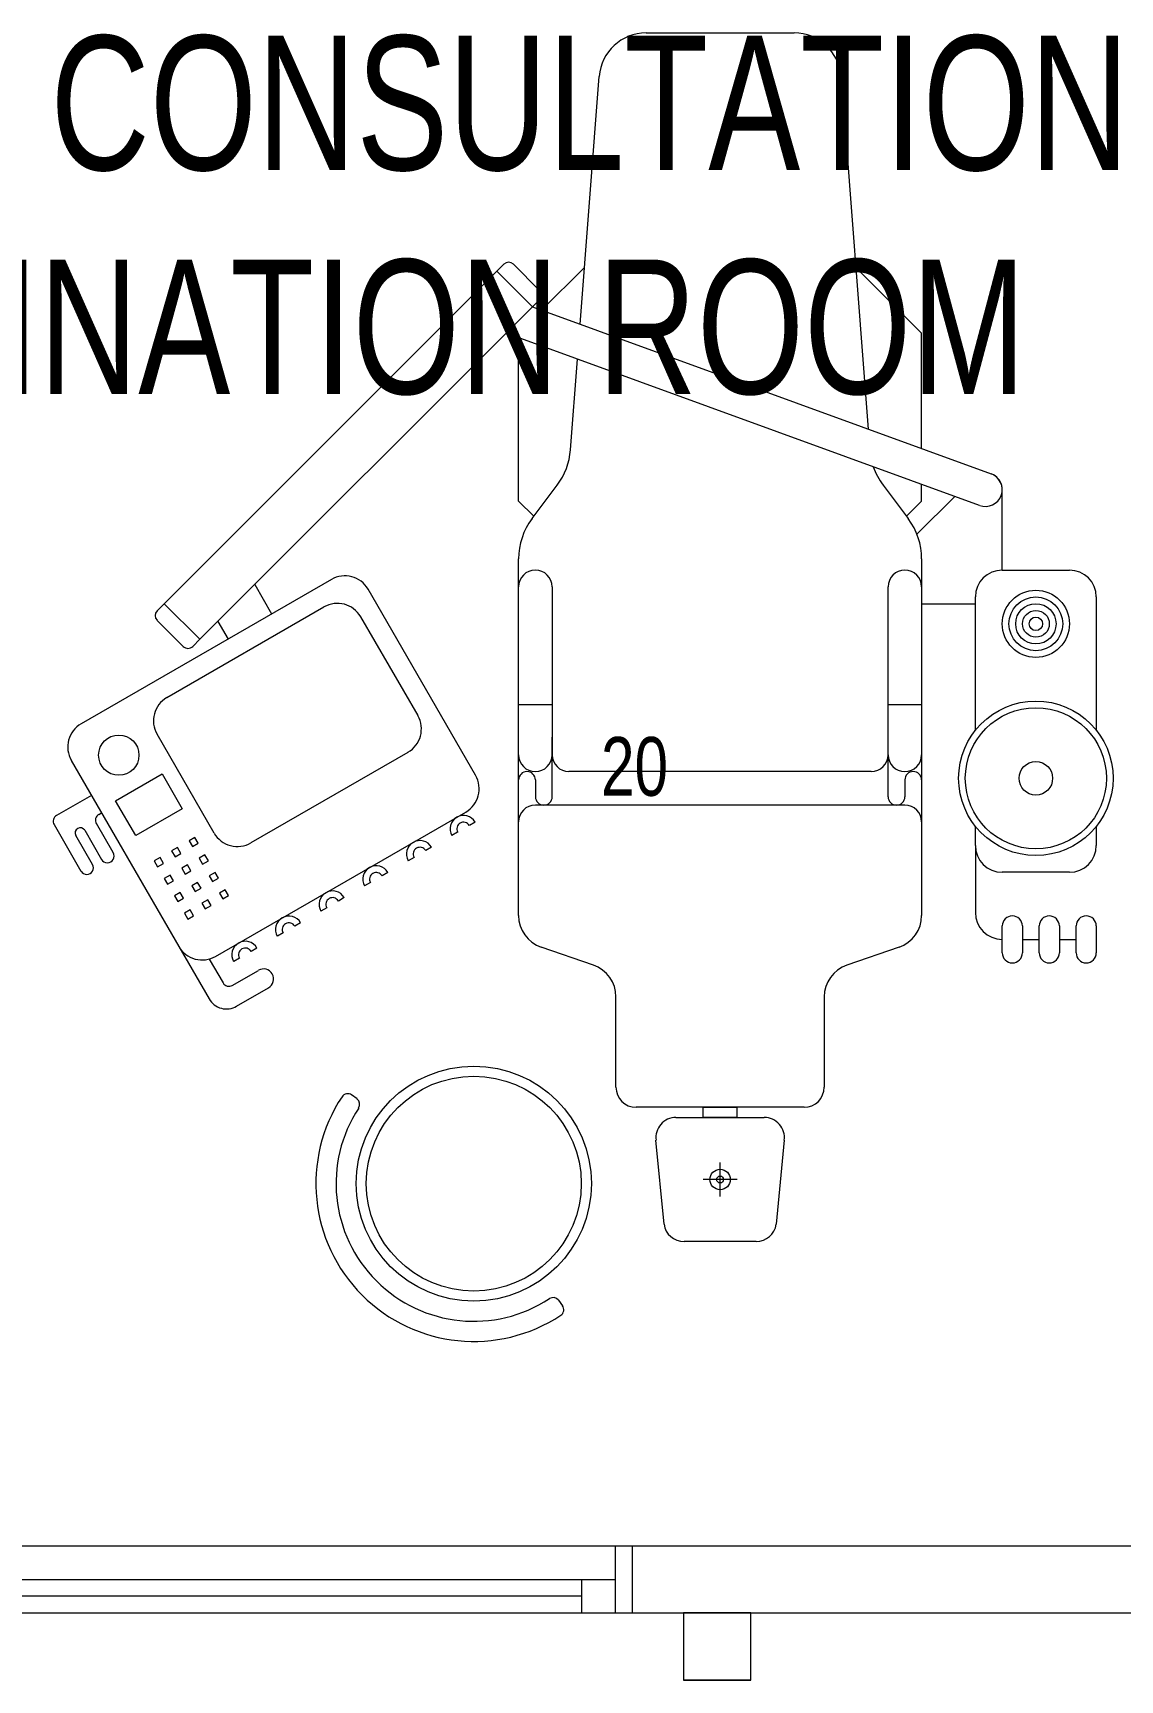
# Model space of a CAD drawing. Header units: millimetres. Extents: x -2143172 to 5255, y -610845 to 279739.
# Drawn here: x -1238812 to -1237194, y -18456 to -16003 of the extents above; entities that cross this region are included whole.
import ezdxf

# ---------------------------------------------------------------- set-up
doc = ezdxf.new("R2010")
doc.units = ezdxf.units.MM
doc.header["$LTSCALE"] = 30
for name, color, linetype, lineweight in [('72_EGR_BASE_TEXT', 7, 'Continuous', 5), ('72_EGR_EQP_TAG', 142, 'Continuous', 5), ('Aluminum', 7, 'Continuous', 5), ('LOADING', 163, 'Continuous', 5), ('Walls', 32, 'Continuous', 5)]:
    doc.layers.add(name, color=color, linetype=linetype, lineweight=lineweight)
doc.styles.add('X3G_ENTITY_257CFD', font='swisscl.ttf', dxfattribs={"height": 200})
doc.styles.add('X3G_ENTITY_9EC9', font='swisscl.ttf', dxfattribs={"height": 0.2})

# ---------------------------------------------------------------- blocks, each defined once
blk = doc.blocks.new('D.121.03.06')
at = {"layer": 'LOADING'}
for p, q in [((286077.8, 7085), (286298.2, 7085)), ((285979.6, 6651.1), (286008, 7020.4)), ((286368, 7020.4), (286408.4, 6495)), ((285855.5, 6730), (285360.6, 6235)), ((285866.2, 6740.6), (285855.5, 6730)), ((285908.6, 6676.9), (285855.5, 6730)), ((285880.3, 6740.6), (285919.2, 6701.7)), ((285922.2, 6672), (285986.1, 6735.9)), ((286488, 6637.8), (286389.9, 6735.9)), ((285413.6, 6182), (285908.6, 6676.9)), ((285919.2, 6687.5), (285908.6, 6676.9)), ((285908.6, 6676.9), (286591.4, 6428.4)), ((286574.3, 6381.4), (285869.6, 6637.9)), ((285888, 6387.8), (285888, 6631.2)), ((286488, 6466), (286488, 6637.8)), ((285965.2, 6464), (285975.6, 6599.3)), ((285908, 6361.7), (285945.5, 6411.7)), ((286430.5, 6411.7), (286468, 6361.7)), ((286488, 6387.8), (286488, 6412.8)), ((286607.9, 6285), (286607.9, 6404.9)), ((285910.6, 6365.2), (285888, 6387.8)), ((286465.4, 6365.2), (286488, 6387.8)), ((286481, 6338.4), (286537.5, 6394.8)), ((285888, 5910), (285888, 6301.7)), ((286488, 6301.7), (286488, 5910)), ((286608, 6285), (286708, 6285)), ((285609.3, 6271.1), (285236.9, 6056.1)), ((285495.2, 6263.5), (285520.4, 6219.8)), ((285823.9, 5979.4), (285663.9, 6256.5)), ((285888, 6010), (285888, 6260)), ((285938, 6260), (285938, 6010)), ((286438, 6010), (286438, 6260)), ((286488, 6260), (286488, 6010)), ((285360.6, 6235), (285350, 6224.4)), ((285413.6, 6182), (285360.6, 6235)), ((285360.6, 6235), (285413.6, 6182)), ((286488, 6235), (286568, 6235)), ((286568, 6046.6), (286568, 6245)), ((286748, 6245), (286748, 6046.6)), ((285350, 6210.2), (285388.9, 6171.3)), ((285364.5, 6095.1), (285598.3, 6230.1)), ((285440.3, 6208.6), (285455.5, 6182.3)), ((285652.9, 6215.5), (285737.9, 6068.3)), ((285403, 6171.3), (285413.6, 6182)), ((285888, 6085), (285938, 6085)), ((286438, 6085), (286488, 6085)), ((285434.8, 5893.3), (285349.8, 6040.5)), ((285938, 5947.5), (285938, 6036.1)), ((286438, 5947.5), (286438, 6036.1)), ((285723.3, 6013.6), (285489.5, 5878.6)), ((285222.2, 6001.5), (285382.2, 5724.4)), ((285288.1, 5941.5), (285357.4, 5981.5)), ((285357.4, 5981.5), (285387.4, 5929.6)), ((285913, 5972.5), (285913, 5947.5)), ((286413, 5985), (285963, 5985)), ((286463, 5972.5), (286463, 5947.5)), ((285252.2, 5949.5), (285200.3, 5919.5)), ((285318.1, 5889.6), (285288.1, 5941.5)), ((285263.1, 5921.2), (285267.2, 5923.5)), ((285387.4, 5929.6), (285318.1, 5889.6)), ((285436.9, 5709.7), (285809.3, 5924.7)), ((286463, 5935), (285913, 5935)), ((285196.6, 5905.9), (285236.6, 5836.6)), ((285253.9, 5846.6), (285228.9, 5889.9)), ((285242.1, 5897.5), (285267.1, 5854.2)), ((285284.5, 5864.2), (285259.5, 5907.5)), ((285797.3, 5894.7), (285788.7, 5889.7)), ((285823.3, 5909.7), (285814.7, 5904.7)), ((285888, 5770.6), (285888, 5910)), ((286488, 5910), (286488, 5770.6)), ((286568, 5875), (286568, 5903.4)), ((286748, 5903.4), (286748, 5875)), ((285380.3, 5871.9), (285371.6, 5866.9)), ((285371.6, 5866.9), (285376.6, 5858.2)), ((285376.6, 5858.2), (285385.3, 5863.2)), ((285385.3, 5863.2), (285380.3, 5871.9)), ((285406.2, 5886.9), (285397.6, 5881.9)), ((285397.6, 5881.9), (285402.6, 5873.2)), ((285402.6, 5873.2), (285411.2, 5878.2)), ((285411.2, 5878.2), (285406.2, 5886.9)), ((285758.4, 5872.2), (285749.7, 5867.2)), ((286568, 5875), (286568, 5775)), ((285354.3, 5856.9), (285345.6, 5851.9)), ((285345.6, 5851.9), (285350.6, 5843.2)), ((285350.6, 5843.2), (285359.3, 5848.2)), ((285359.3, 5848.2), (285354.3, 5856.9)), ((285395.3, 5845.9), (285386.6, 5840.9)), ((285386.6, 5840.9), (285391.6, 5832.2)), ((285400.3, 5837.2), (285395.3, 5845.9)), ((285421.2, 5860.9), (285412.6, 5855.9)), ((285412.6, 5855.9), (285417.6, 5847.2)), ((285417.6, 5847.2), (285426.2, 5852.2)), ((285426.2, 5852.2), (285421.2, 5860.9)), ((285732.4, 5857.2), (285723.7, 5852.2)), ((285369.3, 5830.9), (285360.6, 5825.9)), ((285360.6, 5825.9), (285365.6, 5817.2)), ((285365.6, 5817.2), (285374.3, 5822.2)), ((285374.3, 5822.2), (285369.3, 5830.9)), ((285391.6, 5832.2), (285400.3, 5837.2)), ((285410.3, 5819.9), (285401.6, 5814.9)), ((285401.6, 5814.9), (285406.6, 5806.3)), ((285415.3, 5811.3), (285410.3, 5819.9)), ((285436.2, 5834.9), (285427.6, 5829.9)), ((285427.6, 5829.9), (285432.6, 5821.3)), ((285432.6, 5821.3), (285441.2, 5826.3)), ((285441.2, 5826.3), (285436.2, 5834.9)), ((285667.4, 5819.7), (285658.8, 5814.7)), ((285693.4, 5834.7), (285684.8, 5829.7)), ((286708, 5835), (286608, 5835)), ((285384.3, 5804.9), (285375.6, 5799.9)), ((285375.6, 5799.9), (285380.6, 5791.3)), ((285380.6, 5791.3), (285389.3, 5796.3)), ((285389.3, 5796.3), (285384.3, 5804.9)), ((285406.6, 5806.3), (285415.3, 5811.3)), ((285425.3, 5793.9), (285416.6, 5788.9)), ((285430.3, 5785.3), (285425.3, 5793.9)), ((285451.2, 5808.9), (285442.6, 5803.9)), ((285442.6, 5803.9), (285447.6, 5795.3)), ((285447.6, 5795.3), (285456.2, 5800.3)), ((285456.2, 5800.3), (285451.2, 5808.9)), ((285628.5, 5797.2), (285619.8, 5792.2)), ((285399.3, 5778.9), (285390.6, 5773.9)), ((285390.6, 5773.9), (285395.6, 5765.3)), ((285395.6, 5765.3), (285404.3, 5770.3)), ((285404.3, 5770.3), (285399.3, 5778.9)), ((285416.6, 5788.9), (285421.6, 5780.3)), ((285421.6, 5780.3), (285430.3, 5785.3)), ((285602.5, 5782.2), (285593.8, 5777.2)), ((285537.5, 5744.7), (285528.9, 5739.7)), ((285563.5, 5759.7), (285554.9, 5754.7)), ((286608, 5715), (286608, 5755)), ((286638, 5755), (286638, 5715)), ((286663, 5715), (286663, 5755)), ((286693, 5755), (286693, 5715)), ((286718, 5715), (286718, 5755)), ((286748, 5755), (286748, 5715)), ((285382.2, 5724.4), (285427.3, 5646.4)), ((285498.6, 5722.2), (285489.9, 5717.2)), ((285999.3, 5696.6), (285921.7, 5723.4)), ((286454.3, 5723.4), (286376.7, 5696.6)), ((286638, 5735), (286663, 5735)), ((286693, 5735), (286718, 5735)), ((285427.6, 5705.8), (285448.3, 5670.1)), ((285472.6, 5707.2), (285463.9, 5702.2)), ((285461.9, 5666.4), (285500.9, 5688.9)), ((285468.3, 5635.5), (285515.9, 5663)), ((286033, 5515), (286033, 5649.4)), ((286343, 5649.4), (286343, 5515)), ((285647.5, 5497.5), (285639.4, 5503.3)), ((286313, 5485), (286063, 5485)), ((286163, 5469.8), (286163, 5485)), ((286163, 5485), (286213, 5485)), ((286213, 5485), (286213, 5469.8)), ((286122.3, 5469.8), (286253.7, 5469.8)), ((286213, 5469.8), (286163, 5469.8)), ((286104.5, 5311), (286092.5, 5435.9)), ((286283.5, 5435.9), (286271.5, 5311)), ((286188, 5352.3), (286188, 5402.6)), ((286213.2, 5377.4), (286162.8, 5377.4)), ((286241.7, 5285), (286134.3, 5285)), ((285947.5, 5197.5), (285953.4, 5189.4))]:
    blk.add_line(p, q, dxfattribs=at)
for centre, radius in [((286658, 6205), 50), ((286658, 6205), 40), ((286658, 6205), 30), ((286658, 6205), 20), ((286658, 6205), 10), ((286658, 5975), 115), ((286658, 5975), 105), ((285292.9, 6009.4), 30), ((286658, 5975), 25), ((285821.3, 5371.3), 175), ((285821.3, 5371.3), 160), ((286188, 5377.4), 15.2), ((286188, 5377.4), 5.15)]:
    blk.add_circle(centre, radius, dxfattribs=at)
for centre, radius, start, end in [((286077.8, 7015), 70, 90, 175.6013), ((286298.2, 7015), 70, 4.3987, 90), ((285873.2, 6733.5), 10, 45, 135), ((285912.1, 6694.6), 10, 315, 45), ((285865.5, 6471.7), 100, 323.1301, 355.6013), ((286510.5, 6471.7), 100, 199.0591, 216.8699), ((286582.9, 6404.9), 25, 250, 70), ((286582.9, 6404.9), 25, 0, 70), ((285988, 6301.7), 100, 143.1301, 180), ((286388, 6301.7), 100, 0, 36.8699), ((285913, 6260), 25, 0, 180), ((286463, 6260), 25, 0, 180), ((286608, 6245), 40, 90, 180), ((286708, 6245), 40, 0, 90), ((285629.3, 6236.5), 40, 30, 120), ((285618.3, 6195.5), 40, 30, 120), ((285357, 6217.3), 10, 135, 225), ((285395.9, 6178.4), 10, 225, 315), ((285384.5, 6060.5), 40, 120, 210), ((285703.3, 6048.3), 40, 300, 30), ((285256.9, 6021.5), 40, 120, 210), ((285913, 6010), 25, 180, 0), ((285963, 6010), 25, 180, 270), ((286413, 6010), 25, 270, 0), ((286463, 6010), 25, 180, 0), ((285789.3, 5959.4), 40, 300, 30), ((285900.5, 5972.5), 12.5, 0, 180), ((286475.5, 5972.5), 12.5, 0, 180), ((285925.5, 5947.5), 12.5, 180, 0), ((286450.5, 5947.5), 12.5, 180, 0), ((285205.3, 5910.9), 10, 120, 210), ((285268.1, 5912.5), 10, 120, 210), ((285806, 5899.7), 20, 30, 210), ((285913, 5910), 25, 90, 180), ((286463, 5910), 25, 0, 90), ((285235.5, 5893.7), 7.62, 30, 210), ((285469.5, 5913.3), 40, 210, 300), ((285806, 5899.7), 10, 30, 210), ((285275.8, 5859.2), 10, 210, 30), ((285741.1, 5862.2), 20, 30, 210), ((285741.1, 5862.2), 10, 30, 210), ((286608, 5875), 40, 180, 270), ((286708, 5875), 40, 270, 0), ((285245.3, 5841.6), 10, 210, 30), ((285676.1, 5824.7), 20, 30, 210), ((285676.1, 5824.7), 10, 30, 210), ((285611.1, 5787.2), 20, 30, 210), ((285611.1, 5787.2), 10, 30, 210), ((285546.2, 5749.7), 20, 30, 210), ((285938, 5770.6), 50, 180, 250.9744), ((286438, 5770.6), 50, 289.0256, 360), ((286608, 5775), 40, 180, 270), ((286623, 5755), 15, 0, 180), ((286678, 5755), 15, 0, 180), ((286733, 5755), 15, 0, 180), ((285546.2, 5749.7), 10, 30, 210), ((285416.9, 5744.4), 40, 210, 300), ((285481.2, 5712.2), 20, 30, 210), ((285481.2, 5712.2), 10, 30, 210), ((285983, 5649.4), 50, 0, 70.9744), ((286393, 5649.4), 50, 109.0256, 180), ((286623, 5715), 15, 180, 360), ((286678, 5715), 15, 180, 360), ((286733, 5715), 15, 180, 360), ((285456.9, 5675.1), 10, 210, 300), ((285508.4, 5676), 15, 300, 120), ((285453.3, 5661.4), 30, 210, 300), ((285821.3, 5371.3), 235, 146.5682, 303.4318), ((285633.5, 5495.2), 10, 54.0209, 146.5682), ((285641.6, 5489.4), 10, 326.6867, 54.0209), ((286063, 5515), 30, 180, 270), ((286313, 5515), 30, 270, 0), ((285821.3, 5371.3), 205, 146.6867, 303.3133), ((286122.3, 5439.8), 30, 90, 187.5946), ((286253.7, 5439.8), 30, 352.4054, 90), ((286134.3, 5315), 30, 187.5946, 270), ((286241.7, 5315), 30, 270, 352.4054), ((285939.4, 5191.6), 10, 35.9791, 123.3133), ((285945.3, 5183.5), 10, 303.4318, 35.9791)]:
    blk.add_arc(centre, radius, start, end, dxfattribs=at)

msp = doc.modelspace()

# ---------------------------------------------------------------- linework, layer by layer
at = {"layer": '72_EGR_EQP_TAG'}
msp.add_line((-1237743.8, -18456.3), (-1237843.8, -18456.3), dxfattribs=at)
msp.add_lwpolyline([(-1237843.8, -18456.3), (-1237743.8, -18456.3), (-1237743.8, -18356.3), (-1237843.8, -18356.3)], close=True, dxfattribs=at)
at = {"layer": 'Aluminum', "color": 5}
for p, q in [((-1239420.4, -18256.3), (-1237920.4, -18256.3)), ((-1237945.4, -18256.3), (-1237945.4, -18356.3)), ((-1239395.4, -18306.3), (-1237945.4, -18306.3)), ((-1237995.4, -18306.3), (-1237995.4, -18356.3)), ((-1237995.4, -18331.3), (-1239345.4, -18331.3)), ((-1239420.4, -18356.3), (-1237920.4, -18356.3))]:
    msp.add_line(p, q, dxfattribs=at)
at = {"layer": 'Walls'}
for p, q in [((-1237920.4, -18256.3), (-1236390.9, -18256.3)), ((-1237920.4, -18256.3), (-1237920.4, -18356.3)), ((-1237920.4, -18356.3), (-1236390.9, -18356.3))]:
    msp.add_line(p, q, dxfattribs=at)

# ---------------------------------------------------------------- block references
at = {"layer": 'LOADING'}
msp.add_blockref('D.121.03.06', (-1523977.3, -23088.2, -0.2), dxfattribs=at)
msp.add_blockref('D.121.03.06', (-1523977.3, -23088.2, -0.2), dxfattribs=at)

# ---------------------------------------------------------------- texts
at = {"layer": '72_EGR_BASE_TEXT', "insert": (-1238416.1, -16007.3), "char_height": 200, "width": 3270.33, "attachment_point": 2, "style": 'X3G_ENTITY_9EC9'}
msp.add_mtext('DENTAL CONSULTATION /EXAMINATION ROOM', dxfattribs=at)
at = {"layer": '72_EGR_EQP_TAG', "insert": (-1237916.7, -17051.8, -0.3), "char_height": 87.47, "attachment_point": 2, "style": 'X3G_ENTITY_257CFD'}
msp.add_mtext('20', dxfattribs=at)

doc.saveas('drawing.dxf')
